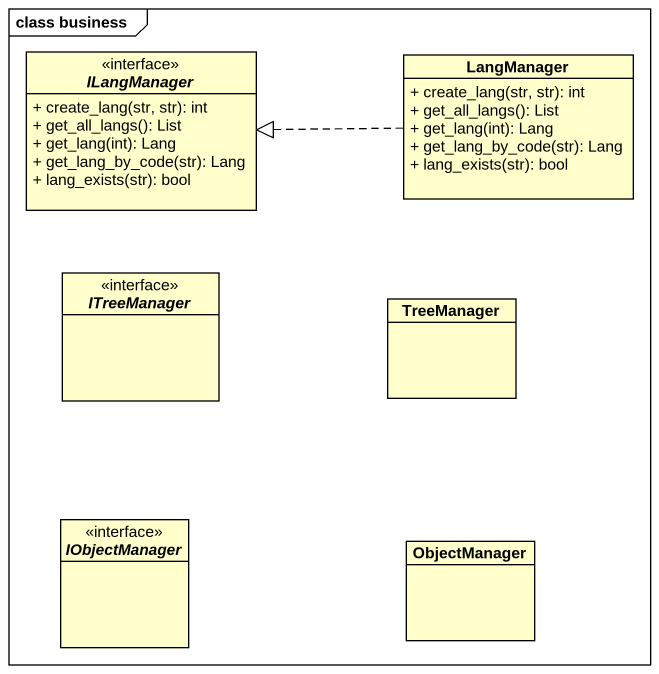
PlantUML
@startuml
mainframe class business
hide circle
hide empty members
skinparam classAttributeIconSize 0
interface ILangManager {
  + create_lang(str, str): int
  + get_all_langs(): List
  + get_lang(int): Lang
  + get_lang_by_code(str): Lang
  + lang_exists(str): bool
}
class LangManager {
  + create_lang(str, str): int
  + get_all_langs(): List
  + get_lang(int): Lang
  + get_lang_by_code(str): Lang
  + lang_exists(str): bool
}
interface ITreeManager
class TreeManager
interface IObjectManager
class ObjectManager
LangManager .left.|> ILangManager
@enduml
